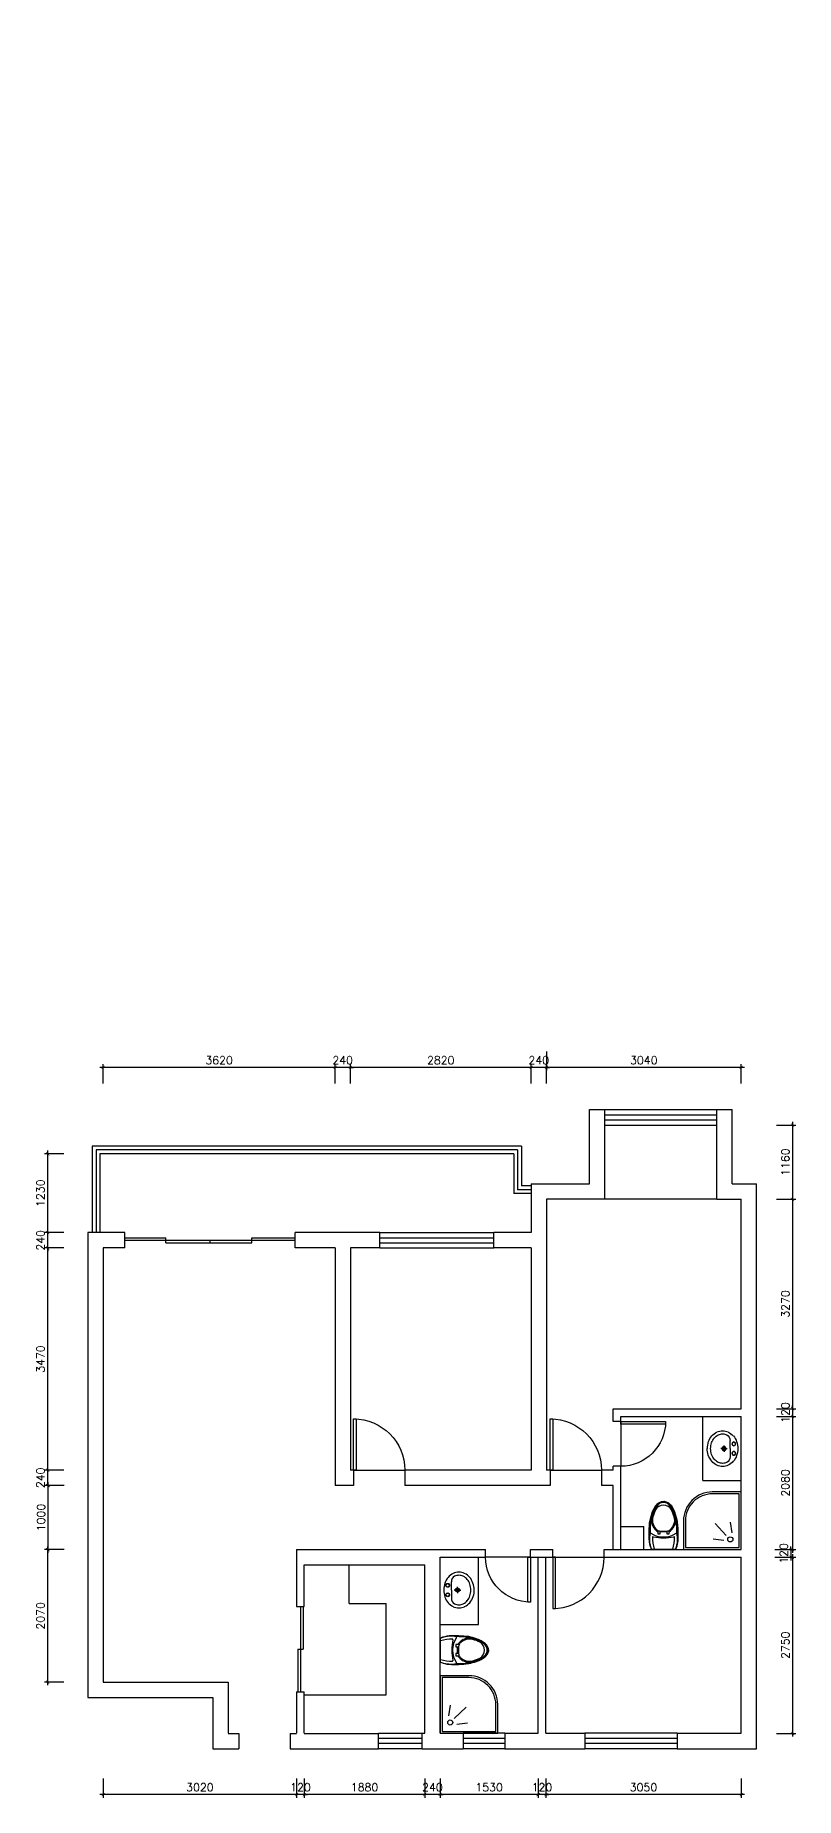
# Model space of a CAD drawing. Header units: millimetres. Extents: x 357798 to 479589, y 123829 to 180684.
# Drawn here: x 396091 to 407963, y 123829 to 151353 of the extents above; entities that cross this region are included whole.
import ezdxf

# ---------------------------------------------------------------- set-up
doc = ezdxf.new("R2010")
doc.units = ezdxf.units.MM
doc.layers.get('Defpoints').update_dxf_attribs({"color": 8})
doc.layers.add('墙体', color=7, linetype='Continuous')
doc.layers.add('活动家具', color=4, linetype='Continuous')
doc.styles.get("Standard").update_dxf_attribs({"font": 'txt', "bigfont": 'gbcbig.shx'})
doc.dimstyles.new('平面1：100', dxfattribs={"dimscale": 50, "dimtxt": 2.5, "dimasz": 1, "dimexe": 1, "dimexo": 1, "dimgap": 1, "dimtad": 1, "dimdec": 0, "dimtxsty": 'Standard', "dimblk": 'ARCHTICK', "dimcen": 1, "dimdle": 1, "dimclrd": 3, "dimclre": 3, "dimclrt": 4, "dimadec": 0, "dimazin": 0, "dimtfac": 1, "dimtdec": 0, "dimtix": 1, "dimtmove": 2, "dimatfit": 3, "dimldrblk": 'ARCHTICK', "dimfxl": 0, "dimarcsym": 0})

# ---------------------------------------------------------------- blocks, each defined once
blk = doc.blocks.new('_ArchTick')
at = {"color": 0, "linetype": 'ByBlock', "const_width": 0.15}
blk.add_lwpolyline([(-0.5, -0.5), (0.5, 0.5)], dxfattribs=at)
blk = doc.blocks.new('*D130')
at = {"layer": 'Defpoints', "color": 0, "linetype": 'Continuous'}
for p in [(405990, 134335), (405990, 133175), (407913, 133175)]:
    blk.add_point(p, dxfattribs=at)
at = {"layer": '墙体', "color": 3, "linetype": 'Continuous', "lineweight": -2}
for p, q in [((407663, 134335), (407963, 134335)), ((407913, 134385), (407913, 133125)), ((407663, 133175), (407963, 133175))]:
    blk.add_line(p, q, dxfattribs=at)
at = {"layer": '墙体', "color": 3, "linetype": 'Continuous', "lineweight": -2, "xscale": 50, "yscale": 50, "zscale": 50}
for p, rotation in [((407913, 134335), 90), ((407913, 133175), 270)]:
    blk.add_blockref('_ArchTick', p, dxfattribs=dict(at, rotation=rotation))
at = {"layer": '墙体', "color": 4, "linetype": 'Continuous', "insert": (407801, 133755), "char_height": 125, "attachment_point": 5, "rotation": 90}
blk.add_mtext('1160', dxfattribs=at)
blk = doc.blocks.new('*D131')
at = {"color": 3, "lineweight": -2}
for p, q in [((407913, 133225), (407913, 129855)), ((407663, 133175), (407963, 133175)), ((407663, 129905), (407963, 129905))]:
    blk.add_line(p, q, dxfattribs=at)
at = {"layer": 'Defpoints', "color": 0}
for p in [(405990, 133175), (406514, 129905), (407913, 129905)]:
    blk.add_point(p, dxfattribs=at)
at = {"color": 3, "lineweight": -2, "xscale": 50, "yscale": 50, "zscale": 50}
for p, rotation in [((407913, 133175), 90), ((407913, 129905), 270)]:
    blk.add_blockref('_ArchTick', p, dxfattribs=dict(at, rotation=rotation))
at = {"color": 4, "insert": (407801, 131540), "char_height": 125, "attachment_point": 5, "rotation": 90}
blk.add_mtext('3270', dxfattribs=at)
blk = doc.blocks.new('*D132')
at = {"color": 3, "lineweight": -2}
for p, q in [((407913, 129905), (407913, 129955)), ((407663, 129905), (407963, 129905)), ((407663, 129785), (407963, 129785)), ((407913, 129905), (407913, 129785)), ((407913, 129785), (407913, 129735))]:
    blk.add_line(p, q, dxfattribs=at)
at = {"layer": 'Defpoints', "color": 0}
for p in [(406514, 129905), (406555, 129785), (407913, 129785)]:
    blk.add_point(p, dxfattribs=at)
at = {"color": 3, "lineweight": -2, "xscale": 50, "yscale": 50, "zscale": 50}
for p, rotation in [((407913, 129905), 270), ((407913, 129785), 90)]:
    blk.add_blockref('_ArchTick', p, dxfattribs=dict(at, rotation=rotation))
at = {"color": 4, "insert": (407801, 129845), "char_height": 125, "attachment_point": 5, "rotation": 90}
blk.add_mtext('120', dxfattribs=at)
blk = doc.blocks.new('*D133')
at = {"color": 3, "lineweight": -2}
for p, q in [((407663, 129785), (407963, 129785)), ((407913, 129835), (407913, 127655)), ((407663, 127705), (407963, 127705))]:
    blk.add_line(p, q, dxfattribs=at)
at = {"layer": 'Defpoints', "color": 0}
for p in [(406555, 129785), (406530, 127705), (407913, 127705)]:
    blk.add_point(p, dxfattribs=at)
at = {"color": 3, "lineweight": -2, "xscale": 50, "yscale": 50, "zscale": 50}
for p, rotation in [((407913, 129785), 90), ((407913, 127705), 270)]:
    blk.add_blockref('_ArchTick', p, dxfattribs=dict(at, rotation=rotation))
at = {"color": 4, "insert": (407801, 128745), "char_height": 125, "attachment_point": 5, "rotation": 90}
blk.add_mtext('2080', dxfattribs=at)
blk = doc.blocks.new('*D134')
at = {"color": 3, "lineweight": -2}
for p, q in [((407889, 127705), (407889, 127755)), ((407639, 127705), (407939, 127705)), ((407639, 127585), (407939, 127585)), ((407889, 127705), (407889, 127585)), ((407889, 127585), (407889, 127535))]:
    blk.add_line(p, q, dxfattribs=at)
at = {"layer": 'Defpoints', "color": 0}
for p in [(406530, 127705), (406530, 127585), (407889, 127585)]:
    blk.add_point(p, dxfattribs=at)
at = {"color": 3, "lineweight": -2, "xscale": 50, "yscale": 50, "zscale": 50}
for p, rotation in [((407889, 127705), 270), ((407889, 127585), 90)]:
    blk.add_blockref('_ArchTick', p, dxfattribs=dict(at, rotation=rotation))
at = {"color": 4, "insert": (407776, 127645), "char_height": 125, "attachment_point": 5, "rotation": 90}
blk.add_mtext('120', dxfattribs=at)
blk = doc.blocks.new('*D135')
at = {"color": 3, "lineweight": -2}
for p, q in [((407663, 127585), (407963, 127585)), ((407913, 127635), (407913, 124785)), ((407663, 124835), (407963, 124835))]:
    blk.add_line(p, q, dxfattribs=at)
at = {"layer": 'Defpoints', "color": 0}
for p in [(406530, 127585), (406611, 124835), (407913, 124835)]:
    blk.add_point(p, dxfattribs=at)
at = {"color": 3, "lineweight": -2, "xscale": 50, "yscale": 50, "zscale": 50}
for p, rotation in [((407913, 127585), 90), ((407913, 124835), 270)]:
    blk.add_blockref('_ArchTick', p, dxfattribs=dict(at, rotation=rotation))
at = {"color": 4, "insert": (407801, 126210), "char_height": 125, "attachment_point": 5, "rotation": 90}
blk.add_mtext('2750', dxfattribs=at)
blk = doc.blocks.new('*D136')
at = {"color": 3, "lineweight": -2}
for p, q in [((407161, 123879), (404011, 123879)), ((404061, 124129), (404061, 123829)), ((407111, 124129), (407111, 123829))]:
    blk.add_line(p, q, dxfattribs=at)
at = {"layer": 'Defpoints', "color": 0}
for p in [(404061, 125336), (407111, 125336), (404061, 123879)]:
    blk.add_point(p, dxfattribs=at)
at = {"color": 3, "lineweight": -2, "xscale": 50, "yscale": 50, "zscale": 50, "rotation": 180}
blk.add_blockref('_ArchTick', (404061, 123879), dxfattribs=at)
at = {"color": 3, "lineweight": -2, "xscale": 50, "yscale": 50, "zscale": 50}
blk.add_blockref('_ArchTick', (407111, 123879), dxfattribs=at)
at = {"color": 4, "insert": (405586, 123992), "char_height": 125, "attachment_point": 5}
blk.add_mtext('3050', dxfattribs=at)
blk = doc.blocks.new('*D137')
at = {"color": 3, "lineweight": -2}
for p, q in [((403941, 123879), (403891, 123879)), ((403941, 124129), (403941, 123829)), ((404061, 123879), (403941, 123879)), ((404061, 124129), (404061, 123829)), ((404061, 123879), (404111, 123879))]:
    blk.add_line(p, q, dxfattribs=at)
at = {"layer": 'Defpoints', "color": 0}
for p in [(404061, 125336), (403941, 124835), (403941, 123879)]:
    blk.add_point(p, dxfattribs=at)
at = {"color": 3, "lineweight": -2, "xscale": 50, "yscale": 50, "zscale": 50}
blk.add_blockref('_ArchTick', (403941, 123879), dxfattribs=at)
at = {"color": 3, "lineweight": -2, "xscale": 50, "yscale": 50, "zscale": 50, "rotation": 180}
blk.add_blockref('_ArchTick', (404061, 123879), dxfattribs=at)
at = {"color": 4, "insert": (404001, 123992), "char_height": 125, "attachment_point": 5}
blk.add_mtext('120', dxfattribs=at)
blk = doc.blocks.new('*D138')
at = {"color": 3, "lineweight": -2}
for p, q in [((403991, 123879), (402361, 123879)), ((402411, 124129), (402411, 123829)), ((403941, 124129), (403941, 123829))]:
    blk.add_line(p, q, dxfattribs=at)
at = {"layer": 'Defpoints', "color": 0}
for p in [(402411, 124835), (403941, 124835), (402411, 123879)]:
    blk.add_point(p, dxfattribs=at)
at = {"color": 3, "lineweight": -2, "xscale": 50, "yscale": 50, "zscale": 50, "rotation": 180}
blk.add_blockref('_ArchTick', (402411, 123879), dxfattribs=at)
at = {"color": 3, "lineweight": -2, "xscale": 50, "yscale": 50, "zscale": 50}
blk.add_blockref('_ArchTick', (403941, 123879), dxfattribs=at)
at = {"color": 4, "insert": (403176, 123992), "char_height": 125, "attachment_point": 5}
blk.add_mtext('1530', dxfattribs=at)
blk = doc.blocks.new('*D139')
at = {"color": 3, "lineweight": -2}
for p, q in [((402171, 123879), (402121, 123879)), ((402171, 124129), (402171, 123829)), ((402411, 123879), (402171, 123879)), ((402411, 124129), (402411, 123829)), ((402411, 123879), (402461, 123879))]:
    blk.add_line(p, q, dxfattribs=at)
at = {"layer": 'Defpoints', "color": 0}
for p in [(402171, 125077), (402411, 124835), (402171, 123879)]:
    blk.add_point(p, dxfattribs=at)
at = {"color": 3, "lineweight": -2, "xscale": 50, "yscale": 50, "zscale": 50}
blk.add_blockref('_ArchTick', (402171, 123879), dxfattribs=at)
at = {"color": 3, "lineweight": -2, "xscale": 50, "yscale": 50, "zscale": 50, "rotation": 180}
blk.add_blockref('_ArchTick', (402411, 123879), dxfattribs=at)
at = {"color": 4, "insert": (402291, 123992), "char_height": 125, "attachment_point": 5}
blk.add_mtext('240', dxfattribs=at)
blk = doc.blocks.new('*D140')
at = {"color": 3, "lineweight": -2}
for p, q in [((402221, 123879), (400241, 123879)), ((400291, 124129), (400291, 123829)), ((402171, 124129), (402171, 123829))]:
    blk.add_line(p, q, dxfattribs=at)
at = {"layer": 'Defpoints', "color": 0}
for p in [(402171, 125077), (400291, 124874), (400291, 123879)]:
    blk.add_point(p, dxfattribs=at)
at = {"color": 3, "lineweight": -2, "xscale": 50, "yscale": 50, "zscale": 50, "rotation": 180}
blk.add_blockref('_ArchTick', (400291, 123879), dxfattribs=at)
at = {"color": 3, "lineweight": -2, "xscale": 50, "yscale": 50, "zscale": 50}
blk.add_blockref('_ArchTick', (402171, 123879), dxfattribs=at)
at = {"color": 4, "insert": (401231, 123992), "char_height": 125, "attachment_point": 5}
blk.add_mtext('1880', dxfattribs=at)
blk = doc.blocks.new('*D141')
at = {"color": 3, "lineweight": -2}
for p, q in [((400171, 123879), (400121, 123879)), ((400171, 124129), (400171, 123829)), ((400291, 123879), (400171, 123879)), ((400291, 124129), (400291, 123829)), ((400291, 123879), (400341, 123879))]:
    blk.add_line(p, q, dxfattribs=at)
at = {"layer": 'Defpoints', "color": 0}
for p in [(400171, 126877), (400291, 124874), (400171, 123879)]:
    blk.add_point(p, dxfattribs=at)
at = {"color": 3, "lineweight": -2, "xscale": 50, "yscale": 50, "zscale": 50}
blk.add_blockref('_ArchTick', (400171, 123879), dxfattribs=at)
at = {"color": 3, "lineweight": -2, "xscale": 50, "yscale": 50, "zscale": 50, "rotation": 180}
blk.add_blockref('_ArchTick', (400291, 123879), dxfattribs=at)
at = {"color": 4, "insert": (400231, 123992), "char_height": 125, "attachment_point": 5}
blk.add_mtext('120', dxfattribs=at)
blk = doc.blocks.new('*D142')
at = {"color": 3, "lineweight": -2}
for p, q in [((400221, 123879), (397101, 123879)), ((397151, 124129), (397151, 123829)), ((400171, 124129), (400171, 123829))]:
    blk.add_line(p, q, dxfattribs=at)
at = {"layer": 'Defpoints', "color": 0}
for p in [(400171, 126877), (397151, 125807), (397151, 123879)]:
    blk.add_point(p, dxfattribs=at)
at = {"color": 3, "lineweight": -2, "xscale": 50, "yscale": 50, "zscale": 50, "rotation": 180}
blk.add_blockref('_ArchTick', (397151, 123879), dxfattribs=at)
at = {"color": 3, "lineweight": -2, "xscale": 50, "yscale": 50, "zscale": 50}
blk.add_blockref('_ArchTick', (400171, 123879), dxfattribs=at)
at = {"color": 4, "insert": (398661, 123992), "char_height": 125, "attachment_point": 5}
blk.add_mtext('3020', dxfattribs=at)
blk = doc.blocks.new('*D143')
at = {"color": 3, "lineweight": -2}
for p, q in [((396285, 125585), (396285, 127755)), ((396535, 127705), (396235, 127705)), ((396535, 125635), (396235, 125635))]:
    blk.add_line(p, q, dxfattribs=at)
at = {"layer": 'Defpoints', "color": 0}
for p in [(396285, 127705), (400755, 127705), (397498, 125635)]:
    blk.add_point(p, dxfattribs=at)
at = {"color": 3, "lineweight": -2, "xscale": 50, "yscale": 50, "zscale": 50}
for p, rotation in [((396285, 127705), 90), ((396285, 125635), 270)]:
    blk.add_blockref('_ArchTick', p, dxfattribs=dict(at, rotation=rotation))
at = {"color": 4, "insert": (396173, 126670), "char_height": 125, "attachment_point": 5, "rotation": 90}
blk.add_mtext('2070', dxfattribs=at)
blk = doc.blocks.new('*D144')
at = {"color": 3, "lineweight": -2}
for p, q in [((396543, 128705), (396243, 128705)), ((396293, 127655), (396293, 128755)), ((396543, 127705), (396243, 127705))]:
    blk.add_line(p, q, dxfattribs=at)
at = {"layer": 'Defpoints', "color": 0}
for p in [(396293, 128705), (400916, 128705), (400755, 127705)]:
    blk.add_point(p, dxfattribs=at)
at = {"color": 3, "lineweight": -2, "xscale": 50, "yscale": 50, "zscale": 50}
for p, rotation in [((396293, 128705), 90), ((396293, 127705), 270)]:
    blk.add_blockref('_ArchTick', p, dxfattribs=dict(at, rotation=rotation))
at = {"color": 4, "insert": (396181, 128205), "char_height": 125, "attachment_point": 5, "rotation": 90}
blk.add_mtext('1000', dxfattribs=at)
blk = doc.blocks.new('*D145')
at = {"color": 3, "lineweight": -2}
for p, q in [((396535, 128945), (396235, 128945)), ((396285, 128945), (396285, 128995)), ((396285, 128705), (396285, 128945)), ((396535, 128705), (396235, 128705)), ((396285, 128705), (396285, 128655))]:
    blk.add_line(p, q, dxfattribs=at)
at = {"layer": 'Defpoints', "color": 0}
for p in [(396285, 128945), (401011, 128945), (400916, 128705)]:
    blk.add_point(p, dxfattribs=at)
at = {"color": 3, "lineweight": -2, "xscale": 50, "yscale": 50, "zscale": 50}
for p, rotation in [((396285, 128945), 270), ((396285, 128705), 90)]:
    blk.add_blockref('_ArchTick', p, dxfattribs=dict(at, rotation=rotation))
at = {"color": 4, "insert": (396173, 128825), "char_height": 125, "attachment_point": 5, "rotation": 90}
blk.add_mtext('240', dxfattribs=at)
blk = doc.blocks.new('*D146')
at = {"color": 3, "lineweight": -2}
for p, q in [((396535, 132415), (396235, 132415)), ((396285, 128895), (396285, 132465)), ((396535, 128945), (396235, 128945))]:
    blk.add_line(p, q, dxfattribs=at)
at = {"layer": 'Defpoints', "color": 0}
for p in [(396285, 132415), (397372, 132415), (401011, 128945)]:
    blk.add_point(p, dxfattribs=at)
at = {"color": 3, "lineweight": -2, "xscale": 50, "yscale": 50, "zscale": 50}
for p, rotation in [((396285, 132415), 90), ((396285, 128945), 270)]:
    blk.add_blockref('_ArchTick', p, dxfattribs=dict(at, rotation=rotation))
at = {"color": 4, "insert": (396173, 130680), "char_height": 125, "attachment_point": 5, "rotation": 90}
blk.add_mtext('3470', dxfattribs=at)
blk = doc.blocks.new('*D147')
at = {"color": 3, "lineweight": -2}
for p, q in [((396285, 132655), (396285, 132705)), ((396535, 132655), (396235, 132655)), ((396535, 132415), (396235, 132415)), ((396285, 132415), (396285, 132655)), ((396285, 132415), (396285, 132365))]:
    blk.add_line(p, q, dxfattribs=at)
at = {"layer": 'Defpoints', "color": 0}
for p in [(396285, 132655), (397335, 132655), (397372, 132415)]:
    blk.add_point(p, dxfattribs=at)
at = {"color": 3, "lineweight": -2, "xscale": 50, "yscale": 50, "zscale": 50}
for p, rotation in [((396285, 132655), 270), ((396285, 132415), 90)]:
    blk.add_blockref('_ArchTick', p, dxfattribs=dict(at, rotation=rotation))
at = {"color": 4, "insert": (396173, 132535), "char_height": 125, "attachment_point": 5, "rotation": 90}
blk.add_mtext('240', dxfattribs=at)
blk = doc.blocks.new('*D148')
at = {"color": 3, "lineweight": -2}
for p, q in [((396535, 133885), (396235, 133885)), ((396285, 132605), (396285, 133935)), ((396535, 132655), (396235, 132655))]:
    blk.add_line(p, q, dxfattribs=at)
at = {"layer": 'Defpoints', "color": 0}
for p in [(396285, 133885), (397350, 133885), (397335, 132655)]:
    blk.add_point(p, dxfattribs=at)
at = {"color": 3, "lineweight": -2, "xscale": 50, "yscale": 50, "zscale": 50}
for p, rotation in [((396285, 133885), 90), ((396285, 132655), 270)]:
    blk.add_blockref('_ArchTick', p, dxfattribs=dict(at, rotation=rotation))
at = {"color": 4, "insert": (396173, 133270), "char_height": 125, "attachment_point": 5, "rotation": 90}
blk.add_mtext('1230', dxfattribs=at)
blk = doc.blocks.new('*D149')
at = {"color": 3, "lineweight": -2}
for p, q in [((407161, 135234), (404021, 135234)), ((404071, 134984), (404071, 135284)), ((407111, 134984), (407111, 135284))]:
    blk.add_line(p, q, dxfattribs=at)
at = {"layer": 'Defpoints', "color": 0}
for p in [(404071, 135234), (404071, 132800), (407111, 132800)]:
    blk.add_point(p, dxfattribs=at)
at = {"color": 3, "lineweight": -2, "xscale": 50, "yscale": 50, "zscale": 50, "rotation": 180}
blk.add_blockref('_ArchTick', (404071, 135234), dxfattribs=at)
at = {"color": 3, "lineweight": -2, "xscale": 50, "yscale": 50, "zscale": 50}
blk.add_blockref('_ArchTick', (407111, 135234), dxfattribs=at)
at = {"color": 4, "insert": (405591, 135346), "char_height": 125, "attachment_point": 5}
blk.add_mtext('3040', dxfattribs=at)
blk = doc.blocks.new('*D150')
at = {"color": 3, "lineweight": -2}
for p, q in [((404071, 135484), (404071, 135184)), ((403831, 135234), (403781, 135234)), ((403831, 134984), (403831, 135284)), ((404071, 135234), (403831, 135234)), ((404071, 135234), (404121, 135234))]:
    blk.add_line(p, q, dxfattribs=at)
at = {"layer": 'Defpoints', "color": 0}
for p in [(404071, 176485), (403831, 135234), (403831, 133035)]:
    blk.add_point(p, dxfattribs=at)
at = {"color": 3, "lineweight": -2, "xscale": 50, "yscale": 50, "zscale": 50}
blk.add_blockref('_ArchTick', (403831, 135234), dxfattribs=at)
at = {"color": 3, "lineweight": -2, "xscale": 50, "yscale": 50, "zscale": 50, "rotation": 180}
blk.add_blockref('_ArchTick', (404071, 135234), dxfattribs=at)
at = {"color": 4, "insert": (403951, 135346), "char_height": 125, "attachment_point": 5}
blk.add_mtext('240', dxfattribs=at)
blk = doc.blocks.new('*D151')
at = {"color": 3, "lineweight": -2}
for p, q in [((403881, 135234), (400961, 135234)), ((401011, 134984), (401011, 135284)), ((403831, 134984), (403831, 135284))]:
    blk.add_line(p, q, dxfattribs=at)
at = {"layer": 'Defpoints', "color": 0}
for p in [(401011, 135234), (403831, 133035), (401011, 132093)]:
    blk.add_point(p, dxfattribs=at)
at = {"color": 3, "lineweight": -2, "xscale": 50, "yscale": 50, "zscale": 50, "rotation": 180}
blk.add_blockref('_ArchTick', (401011, 135234), dxfattribs=at)
at = {"color": 3, "lineweight": -2, "xscale": 50, "yscale": 50, "zscale": 50}
blk.add_blockref('_ArchTick', (403831, 135234), dxfattribs=at)
at = {"color": 4, "insert": (402421, 135346), "char_height": 125, "attachment_point": 5}
blk.add_mtext('2820', dxfattribs=at)
blk = doc.blocks.new('*D152')
at = {"color": 3, "lineweight": -2}
for p, q in [((400771, 135234), (400721, 135234)), ((400771, 134984), (400771, 135284)), ((401011, 135234), (400771, 135234)), ((401011, 134984), (401011, 135284)), ((401011, 135234), (401061, 135234))]:
    blk.add_line(p, q, dxfattribs=at)
at = {"layer": 'Defpoints', "color": 0}
for p in [(400771, 135234), (400771, 132080), (401011, 132093)]:
    blk.add_point(p, dxfattribs=at)
at = {"color": 3, "lineweight": -2, "xscale": 50, "yscale": 50, "zscale": 50}
blk.add_blockref('_ArchTick', (400771, 135234), dxfattribs=at)
at = {"color": 3, "lineweight": -2, "xscale": 50, "yscale": 50, "zscale": 50, "rotation": 180}
blk.add_blockref('_ArchTick', (401011, 135234), dxfattribs=at)
at = {"color": 4, "insert": (400891, 135346), "char_height": 125, "attachment_point": 5}
blk.add_mtext('240', dxfattribs=at)
blk = doc.blocks.new('*D153')
at = {"color": 3, "lineweight": -2}
for p, q in [((400821, 135234), (397101, 135234)), ((397151, 134984), (397151, 135284)), ((400771, 134984), (400771, 135284))]:
    blk.add_line(p, q, dxfattribs=at)
at = {"layer": 'Defpoints', "color": 0}
for p in [(397151, 135234), (397151, 131975), (400771, 132080)]:
    blk.add_point(p, dxfattribs=at)
at = {"color": 3, "lineweight": -2, "xscale": 50, "yscale": 50, "zscale": 50, "rotation": 180}
blk.add_blockref('_ArchTick', (397151, 135234), dxfattribs=at)
at = {"color": 3, "lineweight": -2, "xscale": 50, "yscale": 50, "zscale": 50}
blk.add_blockref('_ArchTick', (400771, 135234), dxfattribs=at)
at = {"color": 4, "insert": (398961, 135346), "char_height": 125, "attachment_point": 5}
blk.add_mtext('3620', dxfattribs=at)
blk = doc.blocks.new('A$C2524094A')
at = {"layer": '活动家具', "color": 8}
blk.add_line((0, 0), (0, 800), dxfattribs=at)
at = {"layer": '活动家具', "color": 4}
blk.add_lwpolyline([(0, 0), (800, 0), (800, 40), (0, 40)], close=True, dxfattribs=at)
at = {"layer": '活动家具', "color": 8}
blk.add_arc((0, 0), 800, 0, 90, dxfattribs=at)
blk = doc.blocks.new('A$C7E304034')
at = {"layer": '活动家具', "color": 8}
blk.add_line((0, 0), (0, 700), dxfattribs=at)
at = {"layer": '活动家具', "color": 4}
blk.add_lwpolyline([(0, 0), (700, 0), (700, 40), (0, 40)], close=True, dxfattribs=at)
at = {"layer": '活动家具', "color": 8}
blk.add_arc((0, 0), 700, 0, 90, dxfattribs=at)
blk = doc.blocks.new('A$C73031836')
at = {"layer": '活动家具', "linetype": 'Continuous'}
for p, q in [((1, 545, -500), (2, 591, -500)), ((2, 591, -500), (3, 616, -500)), ((3, 616, -500), (6, 642, -500)), ((6, 642, -500), (10, 668, -500)), ((10, 668, -500), (18, 701, -500)), ((18, 701, -500), (27, 727, -500)), ((27, 727, -500), (34, 745, -500)), ((34, 745, -500), (37, 751, -500)), ((37, 751, -500), (41, 753, -500)), ((41, 753, -500), (47, 753, -500)), ((402, 753, -500), (47, 753, -500)), ((47, 753, -500), (402, 753, -500)), ((402, 753, -500), (404, 753, -500)), ((404, 753, -500), (407, 752, -500)), ((407, 752, -500), (412, 749, -500)), ((412, 749, -500), (413, 746, -500)), ((413, 746, -500), (419, 733, -500)), ((419, 733, -500), (429, 705, -500)), ((429, 705, -500), (438, 671, -500)), ((438, 671, -500), (444, 640, -500)), ((444, 640, -500), (448, 577, -500)), ((448, 577, -500), (448, 546, -500)), ((0, 483, -500), (1, 545, -500)), ((3, 422, -500), (0, 483, -500)), ((5, 379, -500), (3, 422, -500)), ((11, 314, -500), (5, 379, -500)), ((20, 270, -500), (11, 314, -500)), ((442, 340, -500), (429, 273, -500)), ((449, 472, -500), (442, 340, -500)), ((448, 546, -500), (449, 472, -500)), ((58, 149, -500), (20, 270, -500)), ((107, 59, -500), (58, 149, -500)), ((155, 18, -500), (107, 59, -500)), ((207, 0, -500), (155, 18, -500)), ((254, 3, -500), (207, 0, -500)), ((307, 28, -500), (254, 3, -500)), ((346, 67, -500), (307, 28, -500)), ((396, 158, -500), (346, 67, -500)), ((429, 273, -500), (396, 158, -500))]:
    blk.add_line(p, q, dxfattribs=at)
at = {"layer": '活动家具', "color": 8, "linetype": 'Continuous'}
for p, q in [((138, 506, -500), (138, 457, -500)), ((171, 506, -500), (138, 506, -500)), ((279, 464, -500), (170, 464, -500)), ((171, 464, -500), (171, 506, -500)), ((171, 479, -500), (278, 479, -500)), ((278, 506, -500), (278, 464, -500)), ((311, 506, -500), (278, 506, -500)), ((311, 457, -500), (311, 506, -500))]:
    blk.add_line(p, q, dxfattribs=at)
for centre, radius, start, end in [((1779, 519, -500), 1778, 176.964, 186.8656), ((464, 601, -500), 460, 178.442, 192.4371), ((224, 201, -500), 356, 56.167, 123.833), ((541, 589, -500), 488, 160.9576, 183.4614), ((62, 560, -500), 7.94, 184.2381, 282.3038), ((224, -186, -500), 756, 77.6962, 102.3038), ((87, 745, -500), 7.94, 90, 160.181), ((362, 745, -500), 7.94, 19.8191, 90), ((-92, 589, -500), 488, 356.5387, 19.0425), ((387, 560, -500), 7.94, 257.696, 355.7619), ((-1330, 519, -500), 1778, 353.1344, 3.036), ((-15, 601, -500), 460, 347.563, 1.5583), ((1792, 519, -500), 1778, 180.4947, 186.8656), ((22, 503, -500), 7.94, 189.7713, 303.833), ((970, 512, -500), 978, 192.1213, 199.5996), ((969, 512, -500), 965, 192.3041, 195.3816), ((241, 293, -500), 206, 151.8794, 195.9425), ((241, 293, -500), 191, 160.1349, 195.9191), ((276, 278, -500), 244, 124.5259, 152.5265), ((276, 278, -500), 229, 133.9968, 159.4423), ((170, 388, -500), 76.2, 90, 133.9968), ((279, 388, -500), 76.2, 46.0032, 90), ((172, 278, -500), 244, 27.4735, 55.4741), ((172, 278, -500), 229, 20.5577, 46.0032), ((207, 293, -500), 191, 344.0809, 19.8651), ((207, 293, -500), 206, 344.0575, 28.1206), ((-521, 512, -500), 978, 340.4004, 347.8786), ((-521, 512, -500), 965, 344.6184, 347.6959), ((-1343, 519, -500), 1778, 353.1344, 359.5053), ((427, 503, -500), 7.94, 236.1669, 350.2287), ((652, 418, -500), 635, 196.5593, 209.3999), ((424, 304, -500), 394, 197.7237, 220.0528), ((652, 418, -500), 620, 196.5666, 207.1313), ((287, 212, -500), 216, 209.3045, 232.3768), ((224, 198, -500), 140, 207.1313, 332.8687), ((224, 139, -500), 135, 220.8335, 319.1665), ((224, 128, -500), 111, 231.6356, 270), ((224, 128, -500), 111, 270, 308.3644), ((162, 212, -500), 216, 307.6232, 330.6955), ((25, 304, -500), 394, 319.9472, 342.2763), ((-203, 418, -500), 620, 332.8687, 343.4334), ((-203, 418, -500), 635, 330.6001, 343.4407)]:
    blk.add_arc(centre, radius, start, end, dxfattribs=at)
at = {"layer": '活动家具', "linetype": 'Continuous'}
for centre, radius, start, end in [((459, 574, -500), 457, 157.9889, 175.0321), ((47, 740, -500), 12.7, 90, 157.9889), ((402, 740, -500), 12.7, 22.0111, 90), ((-10, 574, -500), 457, 4.9678, 22.0111)]:
    blk.add_arc(centre, radius, start, end, dxfattribs=at)
blk = doc.blocks.new('A$C48B868D1')
at = {"layer": '活动家具', "linetype": 'Continuous'}
for p, q in [((1, 545, -500), (2, 591, -500)), ((2, 591, -500), (3, 616, -500)), ((3, 616, -500), (6, 642, -500)), ((6, 642, -500), (10, 668, -500)), ((10, 668, -500), (18, 701, -500)), ((18, 701, -500), (27, 727, -500)), ((27, 727, -500), (34, 745, -500)), ((34, 745, -500), (37, 751, -500)), ((37, 751, -500), (41, 753, -500)), ((41, 753, -500), (47, 753, -500)), ((402, 753, -500), (47, 753, -500)), ((47, 753, -500), (402, 753, -500)), ((402, 753, -500), (404, 753, -500)), ((404, 753, -500), (407, 752, -500)), ((407, 752, -500), (412, 749, -500)), ((412, 749, -500), (413, 746, -500)), ((413, 746, -500), (419, 733, -500)), ((419, 733, -500), (429, 705, -500)), ((429, 705, -500), (438, 671, -500)), ((438, 671, -500), (444, 640, -500)), ((444, 640, -500), (448, 577, -500)), ((448, 577, -500), (448, 546, -500)), ((0, 483, -500), (1, 545, -500)), ((3, 422, -500), (0, 483, -500)), ((5, 379, -500), (3, 422, -500)), ((11, 314, -500), (5, 379, -500)), ((20, 270, -500), (11, 314, -500)), ((442, 340, -500), (429, 273, -500)), ((449, 472, -500), (442, 340, -500)), ((448, 546, -500), (449, 472, -500)), ((58, 149, -500), (20, 270, -500)), ((107, 59, -500), (58, 149, -500)), ((155, 18, -500), (107, 59, -500)), ((207, 0, -500), (155, 18, -500)), ((254, 3, -500), (207, 0, -500)), ((307, 28, -500), (254, 3, -500)), ((346, 67, -500), (307, 28, -500)), ((396, 158, -500), (346, 67, -500)), ((429, 273, -500), (396, 158, -500))]:
    blk.add_line(p, q, dxfattribs=at)
at = {"layer": '活动家具', "color": 8, "linetype": 'Continuous'}
for p, q in [((138, 506, -500), (138, 457, -500)), ((171, 506, -500), (138, 506, -500)), ((279, 464, -500), (170, 464, -500)), ((171, 464, -500), (171, 506, -500)), ((171, 479, -500), (278, 479, -500)), ((278, 506, -500), (278, 464, -500)), ((311, 506, -500), (278, 506, -500)), ((311, 457, -500), (311, 506, -500))]:
    blk.add_line(p, q, dxfattribs=at)
for centre, radius, start, end in [((1779, 519, -500), 1778, 176.964, 186.8656), ((464, 601, -500), 460, 178.442, 192.4371), ((224, 201, -500), 356, 56.167, 123.833), ((541, 589, -500), 488, 160.9576, 183.4614), ((62, 560, -500), 7.94, 184.2381, 282.3038), ((224, -186, -500), 756, 77.6962, 102.3038), ((87, 745, -500), 7.94, 90, 160.181), ((362, 745, -500), 7.94, 19.8191, 90), ((-92, 589, -500), 488, 356.5387, 19.0425), ((387, 560, -500), 7.94, 257.696, 355.7619), ((-1330, 519, -500), 1778, 353.1344, 3.036), ((-15, 601, -500), 460, 347.563, 1.5583), ((1792, 519, -500), 1778, 180.4947, 186.8656), ((22, 503, -500), 7.94, 189.7713, 303.833), ((970, 512, -500), 978, 192.1213, 199.5996), ((969, 512, -500), 965, 192.3041, 195.3816), ((241, 293, -500), 206, 151.8794, 195.9425), ((241, 293, -500), 191, 160.1349, 195.9191), ((276, 278, -500), 244, 124.5259, 152.5265), ((276, 278, -500), 229, 133.9968, 159.4423), ((170, 388, -500), 76.2, 90, 133.9968), ((279, 388, -500), 76.2, 46.0032, 90), ((172, 278, -500), 244, 27.4735, 55.4741), ((172, 278, -500), 229, 20.5577, 46.0032), ((207, 293, -500), 191, 344.0809, 19.8651), ((207, 293, -500), 206, 344.0575, 28.1206), ((-521, 512, -500), 978, 340.4004, 347.8786), ((-521, 512, -500), 965, 344.6184, 347.6959), ((-1343, 519, -500), 1778, 353.1344, 359.5053), ((427, 503, -500), 7.94, 236.1669, 350.2287), ((652, 418, -500), 635, 196.5593, 209.3999), ((424, 304, -500), 394, 197.7237, 220.0528), ((652, 418, -500), 620, 196.5666, 207.1313), ((287, 212, -500), 216, 209.3045, 232.3768), ((224, 198, -500), 140, 207.1313, 332.8687), ((224, 139, -500), 135, 220.8335, 319.1665), ((224, 128, -500), 111, 231.6356, 270), ((224, 128, -500), 111, 270, 308.3644), ((162, 212, -500), 216, 307.6232, 330.6955), ((25, 304, -500), 394, 319.9472, 342.2763), ((-203, 418, -500), 620, 332.8687, 343.4334), ((-203, 418, -500), 635, 330.6001, 343.4407)]:
    blk.add_arc(centre, radius, start, end, dxfattribs=at)
at = {"layer": '活动家具', "linetype": 'Continuous'}
for centre, radius, start, end in [((459, 574, -500), 457, 157.9889, 175.0321), ((47, 740, -500), 12.7, 90, 157.9889), ((402, 740, -500), 12.7, 22.0111, 90), ((-10, 574, -500), 457, 4.9678, 22.0111)]:
    blk.add_arc(centre, radius, start, end, dxfattribs=at)
blk = doc.blocks.new('A$C10F844AF')
at = {"layer": '活动家具', "color": 8}
for p, q in [((139, 271), (161, 439)), ((221, 234), (409, 407)), ((261, 141), (427, 164))]:
    blk.add_line(p, q, dxfattribs=at)
at = {"layer": '活动家具', "color": 4}
blk.add_lwpolyline([(0, 0), (900, 0), (900, 450, 0.414214), (450, 900), (0, 900)], format="xyb", close=True, dxfattribs=at)
at = {"layer": '活动家具', "color": 8}
blk.add_lwpolyline([(30, 30), (870, 30), (870, 450, 0.414214), (450, 870), (30, 870)], format="xyb", close=True, dxfattribs=at)
blk.add_circle((159, 169), 40.1, dxfattribs=at)
blk = doc.blocks.new('A$C553C7855')
at = {"layer": '活动家具', "color": 8}
for p, q in [((120, 280), (120, 408)), ((120, 280), (120, 408)), ((120, 280), (120, 152)), ((120, 280), (120, 152)), ((215, 280), (165, 280)), ((215, 280), (165, 280)), ((215, 280), (215, 330)), ((215, 280), (215, 330)), ((215, 280), (265, 280)), ((215, 280), (215, 230)), ((215, 280), (265, 280)), ((215, 280), (215, 230))]:
    blk.add_line(p, q, dxfattribs=at)
for centre, radius in [((62, 354), 29.4), ((62, 354), 26.4), ((215, 280), 32.5), ((215, 280), 32.5), ((215, 280), 23), ((215, 280), 23), ((62, 206), 29.4), ((62, 206), 26.4)]:
    blk.add_circle(centre, radius, dxfattribs=at)
for centre, radius, start, end in [((237, 358), 202, 90, 116.0347), ((237, 358), 202, 90, 116.0347), ((237, 358), 202, 63.9653, 90), ((237, 358), 202, 63.9653, 90), ((329, 280), 329, 160.6469, 180), ((329, 280), 329, 160.6469, 180), ((329, 280), 329, 180, 199.3531), ((329, 280), 329, 180, 199.3531), ((284, 296), 282, 139.7034, 160.6469), ((284, 296), 282, 139.7034, 160.6469), ((256, 320), 244, 116.0347, 139.7034), ((256, 320), 244, 116.0347, 139.7034), ((220, 408), 100, 119.7454, 180), ((220, 408), 100, 119.7454, 180), ((256, 320), 194, 116.0347, 116.0856), ((256, 320), 194, 116.0347, 116.0856), ((237, 358), 152, 90, 116.0347), ((237, 358), 152, 90, 116.0347), ((237, 358), 152, 63.9653, 90), ((237, 358), 152, 63.9653, 90), ((219, 320), 194, 40.2966, 63.9653), ((219, 320), 194, 40.2966, 63.9653), ((219, 320), 244, 40.2966, 63.9653), ((219, 320), 244, 40.2966, 63.9653), ((190, 296), 232, 19.3531, 40.2966), ((190, 296), 232, 19.3531, 40.2966), ((190, 296), 282, 19.3531, 40.2966), ((190, 296), 282, 19.3531, 40.2966), ((145, 280), 279, 0, 19.3531), ((145, 280), 279, 0, 19.3531), ((145, 280), 279, 340.6469, 0), ((145, 280), 279, 340.6469, 0), ((145, 280), 329, 0, 19.3531), ((145, 280), 329, 0, 19.3531), ((223, 263), 253, 340.6469, 3.8293), ((223, 263), 253, 340.6469, 3.8293), ((284, 264), 282, 199.3531, 220.2966), ((284, 264), 282, 199.3531, 220.2966), ((256, 240), 244, 220.2966, 243.9653), ((256, 240), 244, 220.2966, 243.9653), ((220, 152), 100, 180, 240.2546), ((220, 152), 100, 180, 240.2546), ((237, 202), 202, 243.9653, 270), ((237, 202), 202, 243.9653, 270), ((256, 240), 194, 243.9144, 243.9653), ((256, 240), 194, 243.9144, 243.9653), ((237, 202), 152, 243.9653, 270), ((237, 202), 152, 243.9653, 270), ((237, 202), 152, 270, 296.0347), ((237, 202), 152, 270, 296.0347), ((237, 202), 202, 270, 296.0347), ((237, 202), 202, 270, 296.0347), ((219, 240), 194, 296.0347, 319.7034), ((219, 240), 194, 296.0347, 319.7034), ((219, 240), 244, 296.0347, 319.7034), ((219, 240), 244, 296.0347, 319.7034), ((190, 264), 232, 319.7034, 340.6469), ((190, 264), 232, 319.7034, 340.6469), ((170, 282), 309, 319.7034, 340.6469), ((170, 282), 309, 319.7034, 340.6469)]:
    blk.add_arc(centre, radius, start, end, dxfattribs=at)

msp = doc.modelspace()

# ---------------------------------------------------------------- linework, layer by layer
at = {"layer": '墙体', "linetype": 'Continuous'}
for p, q in [((404740.9, 133415.2), (404740.9, 134575.2)), ((404740.9, 134575.2), (404980.9, 134575.2)), ((404980.9, 133175.2), (404980.9, 134575.2)), ((406730.9, 133175.2), (406730.9, 134575.2)), ((406730.9, 134575.2), (406970.9, 134575.2)), ((406970.9, 133415.2), (406970.9, 134575.2)), ((403830.9, 133415.2), (403830.9, 132655.2)), ((403830.9, 133415.2), (404740.9, 133415.2)), ((406970.9, 133415.2), (407350.9, 133415.2)), ((407350.9, 124595.2), (407350.9, 133415.2)), ((404070.9, 133175.2), (404070.9, 128945.2)), ((404980.9, 133175.2), (404070.9, 133175.2)), ((406730.9, 133175.2), (407110.9, 133175.2)), ((407110.9, 129905.2), (407110.9, 133175.2)), ((396910.9, 132655.2), (396910.9, 125395.2)), ((397490.9, 132655.2), (396910.9, 132655.2)), ((397150.9, 132415.2), (397150.9, 125635.2)), ((397490.9, 132415.2), (397150.9, 132415.2)), ((397490.9, 132415.2), (397490.9, 132655.2)), ((401470.9, 132655.2), (400150.9, 132655.2)), ((400150.9, 132415.2), (400150.9, 132655.2)), ((400770.9, 132415.2), (400150.9, 132415.2)), ((400770.9, 132415.2), (400770.9, 128705.2)), ((401010.9, 132415.2), (401010.9, 128945.2)), ((401470.9, 132415.2), (401010.9, 132415.2)), ((401470.9, 132415.2), (401470.9, 132655.2)), ((403830.9, 132655.2), (403250.9, 132655.2)), ((403250.9, 132415.2), (403250.9, 132655.2)), ((403830.9, 132415.2), (403250.9, 132415.2)), ((403830.9, 132415.2), (403830.9, 128945.2)), ((405110.9, 129905.2), (407110.9, 129905.2)), ((405110.9, 129705.2), (405110.9, 129905.2)), ((405230.9, 129705.2), (405110.9, 129705.2)), ((405230.9, 129785.2), (407110.9, 129785.2)), ((405230.9, 129705.2), (405230.9, 129785.2)), ((407110.9, 127705.2), (407110.9, 129785.2)), ((401060.9, 128945.2), (401010.9, 128945.2)), ((401060.9, 128945.2), (401060.9, 128705.2)), ((401860.9, 128945.2), (401860.9, 128705.2)), ((403830.9, 128945.2), (401860.9, 128945.2)), ((404130.9, 128945.2), (404070.9, 128945.2)), ((404130.9, 128945.2), (404130.9, 128705.2)), ((405110.9, 128945.2), (404930.9, 128945.2)), ((404930.9, 128945.2), (404930.9, 128705.2)), ((405230.9, 129005.2), (405110.9, 129005.2)), ((405110.9, 128945.2), (405110.9, 129005.2)), ((405230.9, 127705.2), (405230.9, 129005.2)), ((401060.9, 128705.2), (400770.9, 128705.2)), ((404070.9, 128705.2), (401860.9, 128705.2)), ((404130.9, 128705.2), (404070.9, 128705.2)), ((405110.9, 128705.2), (404930.9, 128705.2)), ((405110.9, 127705.2), (405110.9, 128705.2)), ((405230.9, 128065.2), (405590.9, 128065.2)), ((405590.9, 127705.2), (405590.9, 128065.2)), ((400170.9, 127705.2), (400170.9, 126815.2)), ((400170.9, 127705.2), (403120.9, 127705.2)), ((400290.9, 127465.2), (402170.9, 127465.2)), ((400290.9, 126815.2), (400290.9, 127465.2)), ((402170.9, 124835.2), (402170.9, 127465.2)), ((402410.9, 127585.2), (403120.9, 127585.2)), ((402410.9, 124835.2), (402410.9, 127585.2)), ((403120.9, 127585.2), (403120.9, 127705.2)), ((403820.9, 127705.2), (404170.9, 127705.2)), ((403820.9, 127585.2), (403820.9, 127705.2)), ((403820.9, 127585.2), (404170.9, 127585.2)), ((403820.9, 127585.2), (403820.9, 127585.2)), ((403940.9, 124835.2), (403940.9, 127585.2)), ((404060.9, 124835.2), (404060.9, 127585.2)), ((404170.9, 127585.2), (404170.9, 127705.2)), ((404970.9, 127705.2), (407110.9, 127705.2)), ((404970.9, 127585.2), (404970.9, 127705.2)), ((404970.9, 127585.2), (407110.9, 127585.2)), ((407110.9, 124835.2), (407110.9, 127585.2)), ((400170.9, 126815.2), (400290.9, 126815.2)), ((397150.9, 125635.2), (399100.9, 125635.2)), ((399100.9, 125635.2), (399100.9, 124835.2)), ((396910.9, 125395.2), (398860.9, 125395.2)), ((398860.9, 125395.2), (398860.9, 124595.2)), ((400170.9, 125484.3), (400170.9, 124835.2)), ((400170.9, 125484.3), (400290.9, 125484.3)), ((400290.9, 124835.2), (400290.9, 125484.3)), ((399100.9, 124834.3), (399270.9, 124834.3)), ((399270.9, 124834.3), (399270.9, 124594.3)), ((400070.9, 124834.3), (400170.9, 124834.3)), ((400070.9, 124834.3), (400070.9, 124594.3)), ((400290.9, 124834.3), (401450.9, 124834.3)), ((401450.9, 124594.3), (401450.9, 124834.3)), ((402130.9, 124835.2), (402170.9, 124835.2)), ((402130.9, 124595.2), (402130.9, 124835.2)), ((402410.9, 124835.2), (402770.9, 124835.2)), ((402770.9, 124835.2), (402770.9, 124595.2)), ((403420.9, 124835.2), (403940.9, 124835.2)), ((403420.9, 124835.2), (403420.9, 124595.2)), ((404060.9, 124835.2), (404670.9, 124835.2)), ((404670.9, 124835.2), (404670.9, 124595.2)), ((406110.9, 124835.2), (407110.9, 124835.2)), ((406110.9, 124835.2), (406110.9, 124595.2)), ((398860.9, 124594.3), (399270.9, 124594.3)), ((400070.9, 124594.3), (401450.9, 124594.3)), ((402130.9, 124595.2), (402770.9, 124595.2)), ((403420.9, 124595.2), (404670.9, 124595.2)), ((406110.9, 124595.2), (407350.9, 124595.2))]:
    msp.add_line(p, q, dxfattribs=at)
at = {"layer": '墙体', "color": 3, "linetype": 'Continuous'}
for p, q in [((404980.9, 134575.2), (406730.9, 134575.2)), ((404980.9, 134495.2), (406730.9, 134495.2)), ((404980.9, 134415.2), (406730.9, 134415.2)), ((404980.9, 134335.2), (406730.9, 134335.2)), ((396980.9, 134005.2), (396980.9, 132655.2)), ((403680.9, 134005.2), (396980.9, 134005.2)), ((403620.9, 133945.2), (397040.9, 133945.2)), ((397040.9, 133945.2), (397040.9, 132655.2)), ((397100.9, 133885.2), (397100.9, 132655.2)), ((403560.9, 133885.2), (397100.9, 133885.2)), ((403560.9, 133885.2), (403560.9, 133265.2)), ((403620.9, 133945.2), (403620.9, 133325.2)), ((403680.9, 134005.2), (403680.9, 133385.2)), ((403830.9, 133265.2), (403560.9, 133265.2)), ((403830.9, 133325.2), (403620.9, 133325.2)), ((403830.9, 133385.2), (403680.9, 133385.2)), ((401470.9, 132655.2), (403250.9, 132655.2)), ((401470.9, 132575.2), (403250.9, 132575.2)), ((401470.9, 132495.2), (403250.9, 132495.2)), ((401470.9, 132415.2), (403250.9, 132415.2)), ((402130.9, 124834.3), (401450.9, 124834.3)), ((402130.9, 124754.3), (401450.9, 124754.3)), ((403420.9, 124835.2), (402770.9, 124835.2)), ((403420.9, 124755.2), (402770.9, 124755.2)), ((406110.9, 124835.2), (404670.9, 124835.2)), ((406110.9, 124755.2), (404670.9, 124755.2)), ((402130.9, 124674.3), (401450.9, 124674.3)), ((402130.9, 124594.3), (401450.9, 124594.3)), ((403420.9, 124675.2), (402770.9, 124675.2)), ((403420.9, 124595.2), (402770.9, 124595.2)), ((406110.9, 124675.2), (404670.9, 124675.2)), ((406110.9, 124595.2), (404670.9, 124595.2))]:
    msp.add_line(p, q, dxfattribs=at)
at = {"layer": '墙体', "color": 4, "linetype": 'Continuous'}
msp.add_line((406730.9, 133175.2), (404980.9, 133175.2), dxfattribs=at)
at = {"layer": '活动家具', "color": 4}
for p, q in [((397490.9, 132575.2), (398127.1, 132575.2)), ((397490.9, 132535.2), (400150.9, 132535.2)), ((398127.1, 132495.2), (398127.1, 132575.2)), ((398127.1, 132495.2), (399473.2, 132495.2)), ((398820.9, 132495.2), (398820.9, 132535.2)), ((399473.2, 132495.2), (399473.2, 132575.2)), ((399473.2, 132575.2), (400150.9, 132575.2)), ((406510.9, 128785.2), (406510.9, 129785.2)), ((406510.9, 128785.2), (407110.9, 128785.2)), ((400990.9, 126865.2), (400990.9, 127465.2)), ((403010.9, 126535.2), (403010.9, 127585.2)), ((400230.9, 126815.2), (400230.9, 125484.3)), ((400270.9, 126815.2), (400270.9, 126149.8)), ((400990.9, 126865.2), (401570.9, 126865.2)), ((401570.9, 125434.3), (401570.9, 126865.2)), ((402410.9, 126535.2), (403010.9, 126535.2)), ((400190.9, 126149.8), (400190.9, 125484.3)), ((400190.9, 126149.8), (400270.9, 126149.8)), ((400290.9, 125434.3), (401570.9, 125434.3))]:
    msp.add_line(p, q, dxfattribs=at)

# ---------------------------------------------------------------- block references
at = {"layer": '活动家具', "color": 4, "xscale": -1}
for name, p, rotation in [('A$C2524094A', (401060.9, 128945.2), 270), ('A$C2524094A', (404130.9, 128945.2), 270), ('A$C7E304034', (405230.9, 129705.2), 180), ('A$C7E304034', (403820.9, 127585.2), 90)]:
    msp.add_blockref(name, p, dxfattribs=dict(at, rotation=rotation))
msp.add_blockref('A$C553C7855', (407058.2, 129001.5), dxfattribs=at)
at = {"layer": '活动家具', "color": 4}
for name, p, rotation in [('A$C10F844AF', (407110.9, 127705.2), 90), ('A$C48B868D1', (406123.1, 128458.4, 500), 180), ('A$C2524094A', (404170.9, 127585.2), 270), ('A$C73031836', (403164.1, 125909.8, 500), 90)]:
    msp.add_blockref(name, p, dxfattribs=dict(at, rotation=rotation))
for name, p in [('A$C553C7855', (402467.7, 126792.7)), ('A$C10F844AF', (402410.9, 124835.2))]:
    msp.add_blockref(name, p, dxfattribs=at)

# ---------------------------------------------------------------- dimensions: what is measured, and where the dimension line sits
at = {"color": 8}
for base, p1, p2, picture, middle in [((403830.9, 135233.6), (404070.9, 176484.8), (403830.9, 133035.2), '*D150', (403950.9, 135346.1)), ((397150.9, 135233.6), (400770.9, 132080.1), (397150.9, 131975.4), '*D153', (398960.9, 135346.1)), ((400770.9, 135233.6), (401010.9, 132093.2), (400770.9, 132080.1), '*D152', (400890.9, 135346.1)), ((401010.9, 135233.6), (403830.9, 133035.2), (401010.9, 132093.2), '*D151', (402420.9, 135346.1)), ((404070.9, 135233.6), (407110.9, 132799.8), (404070.9, 132799.8), '*D149', (405590.9, 135346.1)), ((397150.9, 123879.1), (400170.9, 126877.1), (397150.9, 125806.6), '*D142', (398660.9, 123991.6)), ((400170.9, 123879.1), (400290.9, 124874.2), (400170.9, 126877.1), '*D141', (400230.9, 123991.6)), ((403940.9, 123879.1), (404060.9, 125335.8), (403940.9, 124835.2), '*D137', (404000.9, 123991.6)), ((404060.9, 123879.1), (407110.9, 125335.8), (404060.9, 125335.8), '*D136', (405585.9, 123991.6)), ((400290.9, 123879.1), (402170.9, 125076.5), (400290.9, 124874.2), '*D140', (401230.9, 123991.6)), ((402170.9, 123879.1), (402410.9, 124835.2), (402170.9, 125076.5), '*D139', (402290.9, 123991.6)), ((402410.9, 123879.1), (403940.9, 124835.2), (402410.9, 124835.2), '*D138', (403175.9, 123991.6))]:
    dim = msp.add_linear_dim(base=base, p1=p1, p2=p2, dimstyle='平面1：100', dxfattribs=at)
    dim.commit()
    dim.dimension.update_dxf_attribs({"geometry": picture, "text_midpoint": middle})
for base, p1, p2, picture, middle in [((396285.4, 133885.2), (397335.2, 132655.2), (397349.8, 133885.2), '*D148', (396172.9, 133270.2)), ((407913, 129905.2), (405989.9, 133175.2), (406514.4, 129905.2), '*D131', (407800.5, 131540.2)), ((396285.4, 132655.2), (397371.7, 132415.2), (397335.2, 132655.2), '*D147', (396172.9, 132535.2)), ((396285.4, 132415.2), (401010.9, 128945.2), (397371.7, 132415.2), '*D146', (396172.9, 130680.2)), ((407913, 129785.2), (406514.4, 129905.2), (406554.8, 129785.2), '*D132', (407800.5, 129845.2)), ((407913, 127705.2), (406554.8, 129785.2), (406530.3, 127705.2), '*D133', (407800.5, 128745.2)), ((396285.4, 128945.2), (400915.9, 128705.2), (401010.9, 128945.2), '*D145', (396172.9, 128825.2)), ((396293.4, 128705.2), (400754.9, 127705.2), (400915.9, 128705.2), '*D144', (396180.9, 128205.2)), ((396285.4, 127705.2), (397497.6, 125635.2), (400754.9, 127705.2), '*D143', (396172.9, 126670.2)), ((407888.6, 127585.2), (406530.3, 127705.2), (406530.3, 127585.2), '*D134', (407776.1, 127645.2)), ((407913, 124835.2), (406530.3, 127585.2), (406610.9, 124835.2), '*D135', (407800.5, 126210.2))]:
    dim = msp.add_linear_dim(base=base, p1=p1, p2=p2, angle=90, dimstyle='平面1：100', dxfattribs=at)
    dim.commit()
    dim.dimension.update_dxf_attribs({"geometry": picture, "text_midpoint": middle})
at = {"layer": '墙体', "color": 3, "linetype": 'Continuous'}
dim = msp.add_linear_dim(base=(407913, 133175.2), p1=(405989.9, 134335.2), p2=(405989.9, 133175.2), angle=90, dimstyle='平面1：100', dxfattribs=at)
dim.commit()
dim.dimension.update_dxf_attribs({"geometry": '*D130', "text_midpoint": (407800.5, 133755.2)})

doc.saveas('drawing.dxf')
